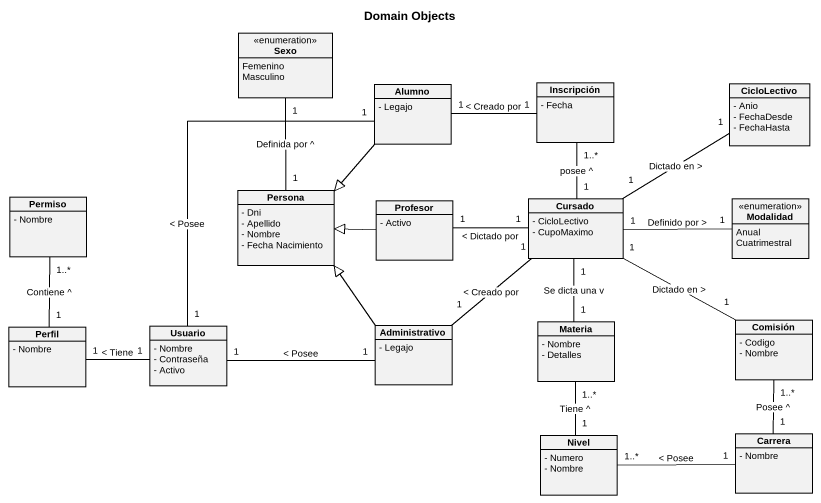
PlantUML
@startuml
title Domain Objects
hide circle
hide empty members
skinparam classAttributeIconSize 0
enum Sexo {
  Femenino
  Masculino
}
class Alumno {
  - Legajo
}
class Inscripción {
  - Fecha
}
class CicloLectivo {
  - Anio
  - FechaDesde
  - FechaHasta
}
class Permiso {
  - Nombre
}
class Persona {
  - Dni
  - Apellido
  - Nombre
  - Fecha Nacimiento
}
class Profesor {
  - Activo
}
class Cursado {
  - CicloLectivo
  - CupoMaximo
}
enum Modalidad {
  Anual
  Cuatrimestral
}
class Perfil {
  - Nombre
}
class Usuario {
  - Nombre
  - Contraseña
  - Activo
}
class Administrativo {
  - Legajo
}
class Materia {
  - Nombre
  - Detalles
}
class Comisión {
  - Codigo
  - Nombre
}
class Nivel {
  - Numero
  - Nombre
}
class Carrera {
  - Nombre
}
Alumno "1" -right- "1" Inscripción : < Creado por
Alumno --|> Persona
Alumno "1" -- "1" Usuario : < Posee
Persona "1" -up- "1" Sexo : Definida por ^
Profesor -left-|> Persona
Cursado "1" -up- "1..*" Inscripción : posee ^
Cursado "1" -right- "1" CicloLectivo : Dictado en >
Cursado "1" -left- "1" Profesor : < Dictado por
Cursado "1" -right- "1" Modalidad : Definido por >
Cursado "1" -- "1" Comisión : Dictado en >
Perfil "1" -up- "1..*" Permiso : Contiene ^
Usuario "1" -left- "1" Perfil : < Tiene
Administrativo -up-|> Persona
Administrativo "1" -up- "1" Cursado : < Creado por
Administrativo "1" -left- "1" Usuario : < Posee
Materia "1" -up- "1" Cursado : Se dicta una v
Nivel "1" -up- "1..*" Materia : Tiene ^
Carrera "1" -up- "1..*" Comisión : Posee ^
Carrera "1" -left- "1..*" Nivel : < Posee
@enduml
